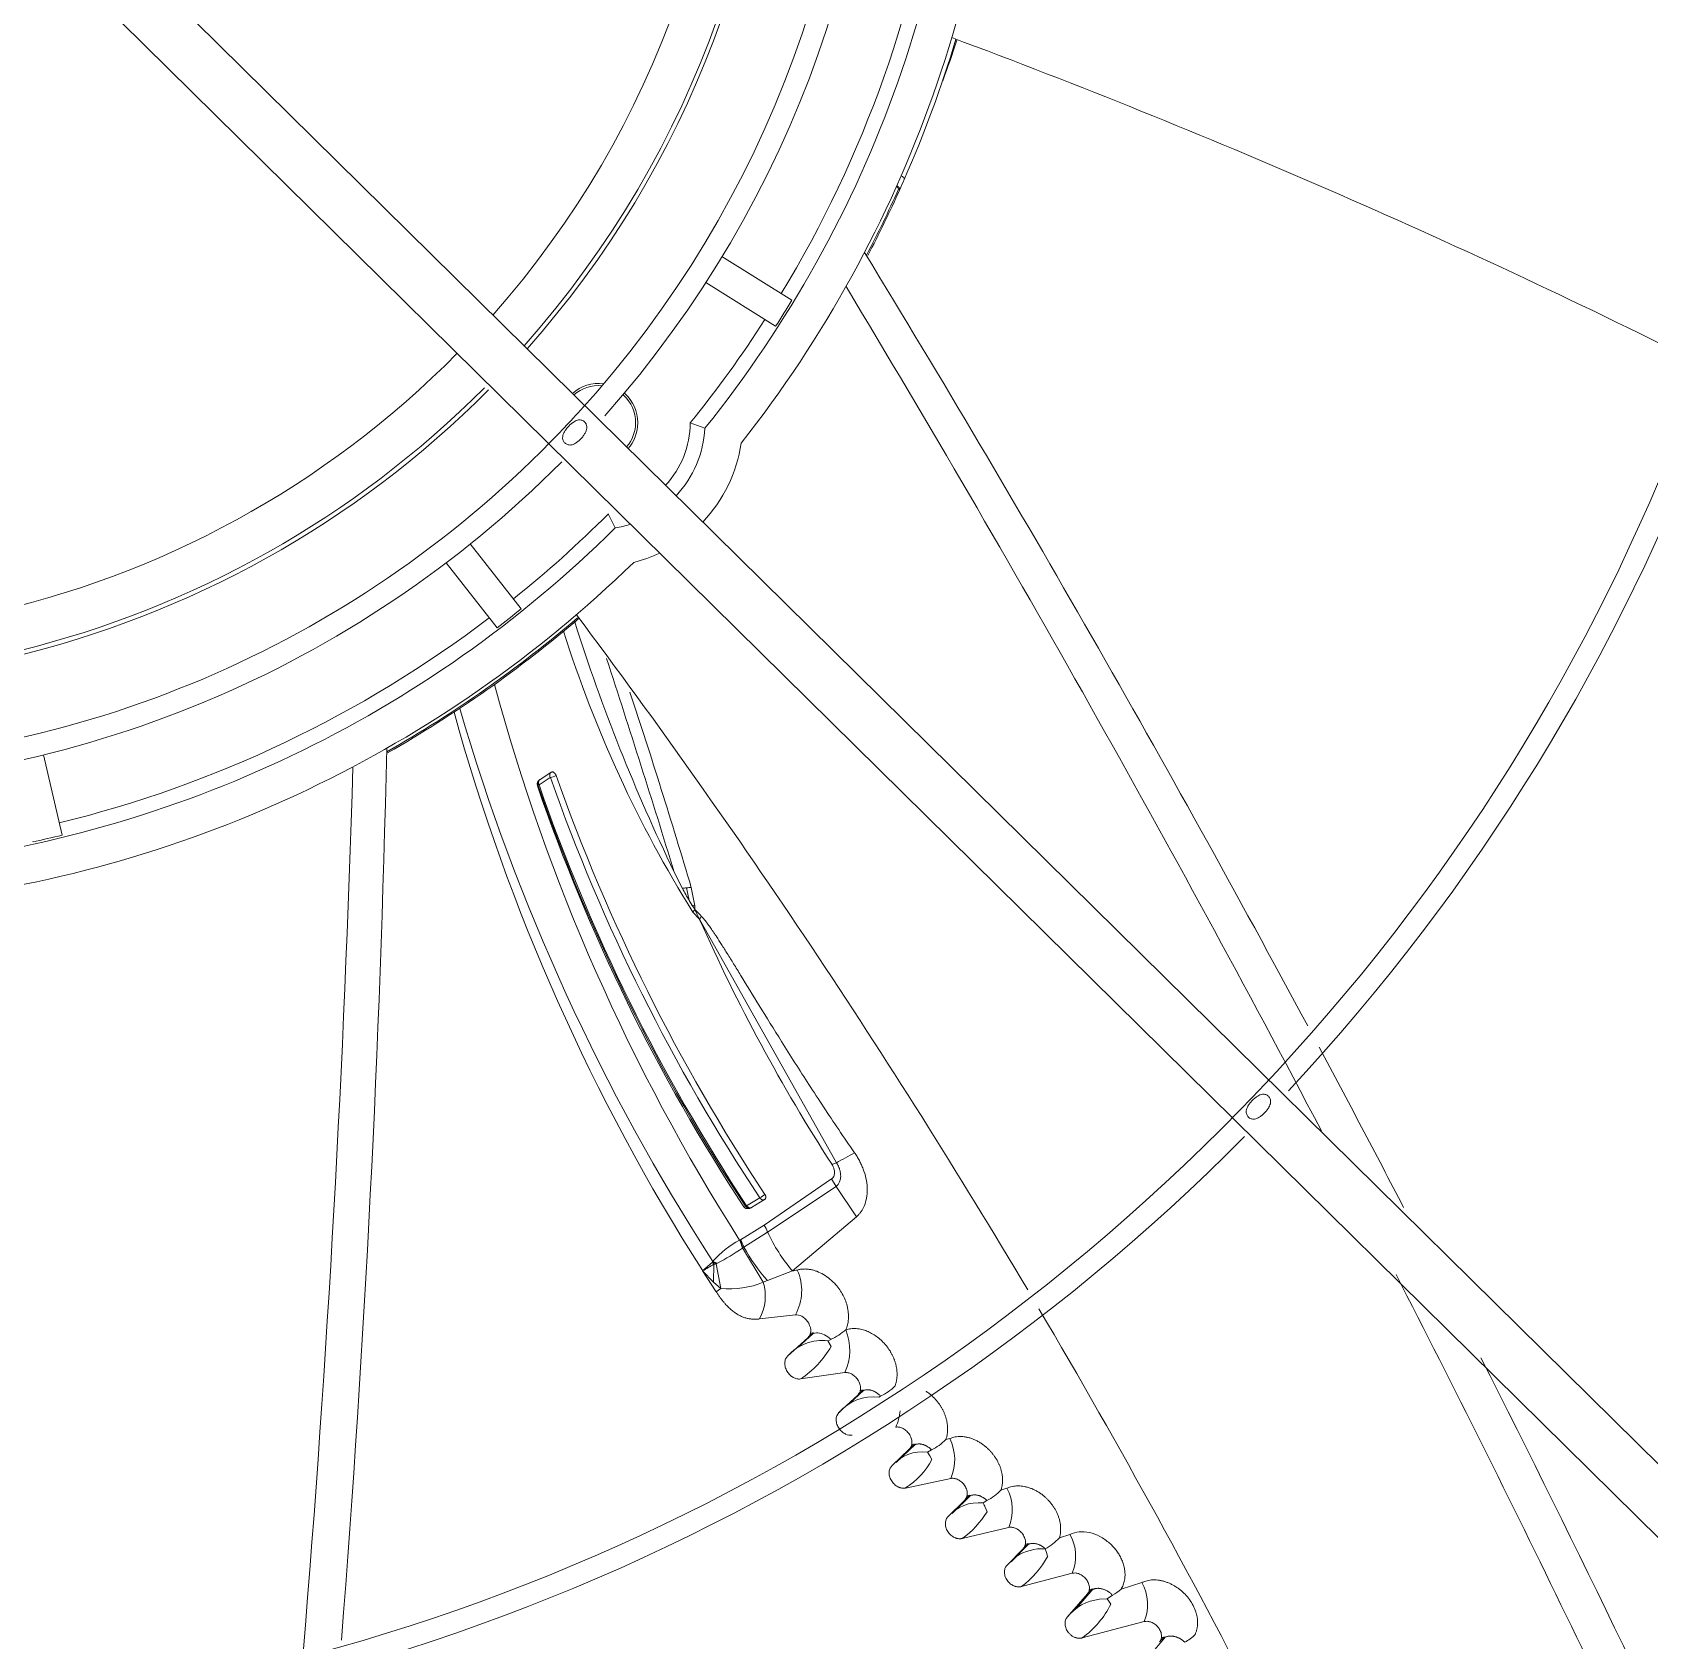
# Model space of a CAD drawing. Header units: millimetres. Extents: x 113490 to 142599, y -20467 to 115.
# Drawn here: x 134898 to 135083.3, y -11583.8 to -11399.6 of the extents above; entities that cross this region are included whole.
import ezdxf

# ---------------------------------------------------------------- set-up
doc = ezdxf.new("R2010")
doc.units = ezdxf.units.MM
doc.layers.add('DV3_0', color=7, linetype='Continuous')

msp = doc.modelspace()

# ---------------------------------------------------------------- linework, layer by layer
at = {"layer": 'DV3_0', "color": 7, "linetype": 'Continuous', "lineweight": 15}
for p, q in [((135196.33, -11674.11), (134887.04, -11369.11)), ((134883.48, -11374.03), (135192.15, -11678.41)), ((134985.01, -11430.27), (134977.01, -11425.27)), ((134983.16, -11433.24), (134975.15, -11428.24)), ((134973.37, -11444.32), (134975.06, -11444.94)), ((134963.99, -11454.74), (134964.79, -11456.35)), ((134953.99, -11465.63), (134948.18, -11458.19)), ((134951.24, -11467.79), (134945.42, -11460.35)), ((134901.41, -11491.55), (134899.28, -11482.36)), ((134956.05, -11485.8), (134957.34, -11484.95)), ((134956.16, -11485.2), (134957.45, -11484.35)), ((134955.87, -11485.9), (134955.93, -11485.8)), ((134973.71, -11499.77), (134973.61, -11499.62)), ((134973.71, -11499.77), (134973.7, -11499.63)), ((134973.92, -11499.97), (134973.91, -11499.67)), ((134989.62, -11529.31), (134990.12, -11529.09)), ((134981.84, -11536.24), (134989.58, -11530.94)), ((134989.58, -11530.94), (134990.09, -11531.82)), ((134981.34, -11533.11), (134979.84, -11534.01)), ((134981.89, -11533.31), (134980.39, -11534.22)), ((134982.23, -11537.03), (134990.09, -11531.82)), ((134990.09, -11531.82), (134992.41, -11535.29)), ((134979.71, -11534.08), (134979.53, -11534.15)), ((134979.12, -11537.91), (134981.84, -11536.24)), ((134979.51, -11538.76), (134982.23, -11537.03)), ((134979.05, -11537.95), (134979.12, -11537.91)), ((134979.35, -11538.87), (134979.38, -11538.85)), ((134979.38, -11538.85), (134979.51, -11538.76)), ((134981.75, -11542.78), (134979.38, -11538.85)), ((134975.92, -11540.5), (134975.96, -11540.44)), ((134975.92, -11540.5), (134976.08, -11540.71)), ((134975.96, -11540.44), (134976.35, -11540.66)), ((134975.97, -11540.39), (134976.48, -11540.61)), ((134976.35, -11540.66), (134976.48, -11540.61)), ((134976.89, -11543.51), (134976.35, -11540.66)), ((134976.36, -11543.9), (134974.8, -11541.48)), ((134985.09, -11541.49), (134982.23, -11542.59)), ((134981.33, -11546.98), (134985.42, -11546.53)), ((134986.87, -11549.14), (134984.54, -11551.25)), ((134987.44, -11548.69), (134985.74, -11550.23)), ((134989.16, -11549.51), (134989.51, -11549.33)), ((134989.52, -11550.13), (134989.16, -11549.51)), ((134991.08, -11553.14), (134986, -11553.86)), ((134990.42, -11557.72), (134992.58, -11555.71)), ((134993.27, -11555.15), (134991.58, -11556.71)), ((134996.89, -11554.67), (134996.83, -11554.69)), ((134994.98, -11555.94), (134995.18, -11555.83)), ((134999.14, -11561.36), (134996.96, -11563.44)), ((135003.11, -11560.69), (135002.66, -11560.81)), ((134996.48, -11563.83), (134998.48, -11561.91)), ((135000.57, -11562.26), (135001.03, -11561.99)), ((135000.57, -11562.26), (135000.83, -11562.66)), ((135000.83, -11562.66), (135001.06, -11563.09)), ((135003.22, -11565.27), (134998.05, -11566.36)), ((135009.66, -11566.39), (135008.98, -11566.59)), ((135002.91, -11569.66), (135004.83, -11567.75)), ((135005.49, -11567.2), (135003.38, -11569.27)), ((135006.93, -11568.07), (135007.37, -11567.8)), ((135007.17, -11568.57), (135007.38, -11569.09)), ((135009.86, -11570.88), (135004.53, -11572.14)), ((135016.88, -11571.67), (135015.68, -11572.06)), ((135009.66, -11575.22), (135011.52, -11573.31)), ((135009.66, -11575.22), (135010.73, -11574.22)), ((135012.16, -11572.76), (135010.13, -11574.83)), ((135014.06, -11573.32), (135014.21, -11573.75)), ((135014.21, -11573.75), (135014.33, -11574.17)), ((135017.15, -11576.13), (135011.33, -11577.66)), ((135019.56, -11577.92), (135017.63, -11580.13)), ((135025.11, -11577.2), (135022.74, -11577.96)), ((135016.57, -11581.16), (135018.89, -11578.49)), ((135020.26, -11579.1), (135021.13, -11579.05)), ((135021.13, -11579.05), (135021.75, -11578.64)), ((135021.13, -11579.05), (135021.35, -11579.34)), ((135021.35, -11579.34), (135021.57, -11579.66)), ((135025.39, -11581.67), (135018.29, -11583.54)), ((135027.83, -11583.41), (135025.99, -11585.6))]:
    msp.add_line(p, q, dxfattribs=at)
at = {"layer": 'DV3_0', "color": 7, "linetype": 'Continuous', "lineweight": 20}
for p, q in [((134997.38, -11417.6), (134997.25, -11417.54)), ((134972.5, -11497.65), (134971.54, -11495.79)), ((134973.27, -11499.05), (134972.95, -11497.6)), ((134973.91, -11499.67), (134973.49, -11497.55)), ((134973.61, -11499.62), (134973.27, -11499.05)), ((134973.61, -11499.62), (134973.7, -11499.63)), ((134973.91, -11500.06), (134973.67, -11500.39)), ((134973.7, -11499.63), (134973.91, -11499.67)), ((134973.82, -11499.94), (134973.71, -11499.77)), ((134973.82, -11499.94), (134973.92, -11499.97)), ((134973.91, -11500.06), (134973.92, -11499.97)), ((134974.17, -11500.63), (134973.91, -11500.06)), ((134974.44, -11501.2), (134973.67, -11500.39)), ((134974.44, -11501.2), (134974.17, -11500.63)), ((134974.44, -11501.2), (134974.68, -11500.87)), ((134990.12, -11529.09), (134974.44, -11501.2)), ((134992.41, -11535.29), (134985.09, -11541.49)), ((134979.03, -11537.96), (134979.05, -11537.95)), ((134974.8, -11541.48), (134975.92, -11540.5)), ((134975.96, -11540.44), (134975.97, -11540.39)), ((134976.08, -11540.71), (134976.04, -11542.76)), ((134976.04, -11542.76), (134974.8, -11541.48)), ((134976.89, -11543.51), (134976.04, -11542.76)), ((134982.23, -11542.59), (134981.75, -11542.78)), ((134976.36, -11543.9), (134976.89, -11543.51))]:
    msp.add_line(p, q, dxfattribs=at)
at = {"layer": 'DV3_0', "color": 7, "linetype": 'Continuous', "lineweight": 15}
for centre, radius, start, end in [((134869.24, -11359.99), 233.5, 316.4663, 45.8392), ((134869.24, -11359.99), 236, 317.0271, 45.7088), ((134869.24, -11359.99), 123.5, 317.6348, 45.2819), ((134869.24, -11359.99), 126, 318.4756, 45.1616), ((134869.24, -11359.99), 113.75, 318.4247, 45.086), ((134869.24, -11359.99), 114.25, 318.4114, 0), ((134869.24, -11359.99), 135.7, 321.2429, 359.7571), ((134869.24, -11359.99), 140, 321.7677, 359.2323), ((134869.24, -11359.99), 134, 328.7483, 352.2517), ((134869.24, -11359.99), 140.5, 336.3104, 343.3028), ((134882.83, -11361), 127.37, 339.734, 341.9536), ((134698.51, -12217.42), 872.25, 63.43384, 69.5445), ((134869.24, -11359.99), 140.5, 332.3654, 335.7939), ((133422.13, -12384.07), 1840.9, 28.22591, 31.40572), ((133344.86, -12419.24), 1921.39, 27.72245, 31.03383), ((134869.24, -11359.99), 134, 320.9991, 327.2517), ((134869.24, -11359.99), 114.25, 251.4688, 315.1695), ((134869.24, -11359.99), 113.75, 252.7316, 315.086), ((134962.87, -11444.3), 4.5, 82.604, 131.7492), ((134962.87, -11444.3), 4.25, 84.8173, 131.5341), ((134962.87, -11444.3), 4.25, 0, 48), ((134962.87, -11444.3), 4.5, 0, 48), ((134869.24, -11359.99), 123.5, 316.2428, 317.6348), ((134962.87, -11444.3), 4.25, 319.2681, 0), ((134962.87, -11444.3), 4.5, 318, 0), ((134962.87, -11444.3), 10.5, 316.9653, 359.8902), ((134869.24, -11359.99), 123.5, 226.1082, 316.2428), ((134962.87, -11444.3), 12.2, 316.7471, 356.9852), ((134962.87, -11444.3), 16.5, 316.3964, 351.8862), ((134869.24, -11359.99), 126, 270, 315.2026), ((134869.24, -11359.99), 134, 308.7483, 315.0009), ((134869.24, -11359.99), 135.7, 276.2429, 314.7571), ((134962.87, -11444.3), 12.2, 279.0148, 287.4816), ((134962.87, -11444.3), 16.5, 284.1138, 295.142), ((134869.24, -11359.99), 140, 276.7677, 314.2323), ((134869.24, -11359.99), 134, 283.7483, 307.2517), ((134869.24, -11359.99), 140.5, 299.6325, 310.6019), ((134262.06, -11989.01), 872.25, 30.70257, 36.8175), ((135173.14, -11414.25), 230.17, 195.1216, 212.5095), ((135173.64, -11414.63), 235.85, 195.4508, 212.5348), ((135178.36, -11409.44), 241.06, 196.2834, 212.9029), ((133098.2, -11439.15), 1840.9, 355.49356, 358.67872), ((133014.17, -11426.96), 1921.39, 355.27432, 358.30683), ((134956.48, -11485.74), 0.635, 120.3769, 194.3524), ((134956.39, -11485.63), 0.493, 117.9807, 200.505), ((134956.63, -11481.79), 3.25, 282.6415, 295.2259), ((135164.01, -11412.02), 219.15, 199.4393, 213.5401), ((135164.29, -11411.87), 218.76, 199.4529, 213.5312), ((135158.84, -11416.28), 214.58, 198.9328, 213.3194), ((135160.03, -11415.28), 215.94, 199.0626, 213.3779), ((135160.49, -11414.91), 216.38, 199.1244, 213.3976), ((134976.43, -11498.07), 3.21, 215.5979, 218.278), ((135165.32, -11416.25), 208.93, 203.992, 212.7603), ((134869.24, -11359.99), 551.5, 285.4775, 344.5225), ((133422.13, -12384.07), 1840.9, 27.49382, 28.13982), ((134869.24, -11359.99), 233.5, 315.7154, 316.4663), ((134869.24, -11359.99), 233.5, 225.7814, 315.7154), ((134869.24, -11359.99), 236, 270, 315.2644), ((134969.17, -11488.63), 45.56, 297.3771, 300.36), ((134978.14, -11527.64), 6.34, 300.3343, 306.7823), ((134979.27, -11533.06), 1.11, 293.1128, 301.0288), ((134980.12, -11533.82), 0.486, 212.6809, 304.1901), ((134984.35, -11547.8), 11.19, 118.3562, 138.4923), ((134962.15, -11513.63), 30.55, 297.9795, 304.2758), ((134976.46, -11539.36), 2.93, 9.6098, 28.6807), ((134976.47, -11539.42), 2.97, 10.9843, 29.6557), ((134976.14, -11540.23), 0.478, 262.6265, 295.5933), ((134976.45, -11544.38), 5.53, 331.8842, 16.797), ((134950.12, -11363.84), 181.06, 281.1372, 281.3151), ((134980.43, -11543.73), 5.72, 330.7489, 24.2522), ((133344.86, -12419.24), 1921.39, 24.56568, 27.16861), ((134262.06, -11989.01), 872.25, 23.32871, 30.53654), ((134987.06, -11543.7), 6.13, 293.4978, 312.3418), ((134985.66, -11550.56), 6, 334.5296, 22.8148), ((134991.27, -11548.3), 0.106, 127.455, 138.9521), ((134988.46, -11554.66), 5.2, 82.2332, 138.9483), ((134980.01, -11544.69), 10.96, 303.1447, 330.2122), ((133422.13, -12384.07), 1840.9, 24.60001, 26.89057), ((134992.66, -11550.42), 5.97, 295.061, 314.3575), ((134994.38, -11561.13), 5.22, 83.3621, 139.2655), ((134991.79, -11557.06), 5.64, 335.6062, 355.4046), ((134998.43, -11556.67), 5.92, 296.0332, 315.5868), ((134998.29, -11563.1), 5.39, 336.3081, 26.5856), ((134999.95, -11566.75), 4.54, 82.1058, 139.9003), ((134993.46, -11559.1), 8.58, 302.2935, 332.2899), ((135004.7, -11562.55), 5.89, 296.95, 316.6197), ((135005.08, -11568.84), 5.2, 336.8968, 28.1141), ((135006.37, -11572.54), 4.5, 82.8527, 140.2674), ((135001.1, -11571.13), 6.59, 22.8107, 27.6678), ((134998.56, -11563.71), 10.33, 305.3082, 328.6579), ((135011.32, -11568.14), 5.86, 297.8556, 317.9842), ((135012.48, -11574.17), 5.06, 337.2472, 29.5928), ((135013.77, -11578.86), 5.55, 87.0019, 123.1926), ((135005.19, -11569.33), 10.35, 306.4065, 332.1042), ((135019, -11573.5), 5.83, 298.135, 309.9847), ((135020.73, -11579.72), 5.06, 337.3362, 29.9393), ((135020.87, -11584.53), 5.46, 96.3262, 141.9258), ((135011.88, -11574.8), 10.84, 306.252, 333.384), ((135027.15, -11578.99), 5.82, 299.8593, 314.3251)]:
    msp.add_arc(centre, radius, start, end, dxfattribs=at)
at = {"layer": 'DV3_0', "color": 7, "linetype": 'Continuous', "lineweight": 20}
for centre, radius, start, end in [((134869.24, -11359.99), 108.75, 318.5638, 45.4011), ((134869.24, -11359.99), 140.35, 332.362, 335.7939), ((134869.24, -11359.99), 108.75, 249.0395, 315.4011), ((134869.24, -11359.99), 140.35, 299.6151, 310.5445), ((135094.78, -11425.14), 142.58, 197.5793, 211.8537), ((135164.69, -11402.41), 214.54, 197.5546, 205.8027), ((133694.51, -11886.84), 1335.56, 17.02527, 18.12677), ((134238.91, -11715.7), 766.29, 16.54046, 18.29437), ((135013.79, -11475.77), 46.74, 207.9173, 209.8819), ((135089.79, -11390.85), 159.23, 223.3026, 223.7042), ((134979.42, -11537.94), 2.96, 17.8925, 35.1018), ((135000.02, -11528.75), 19.62, 204.9566, 220.4757), ((134976.74, -11539.5), 2.86, 14.9315, 33.7265), ((134997.56, -11528.83), 20.6, 208.8348, 221.922), ((134956.6, -11509.77), 36.56, 299.8509, 302.1929), ((134977.79, -11532.92), 10.63, 265.1255, 291.8661)]:
    msp.add_arc(centre, radius, start, end, dxfattribs=at)
at = {"layer": 'DV3_0', "color": 7, "linetype": 'Continuous', "lineweight": 15}
for centre, major_axis, ratio, start_param, end_param in [((134825.75, -11345.04), (176.32, -60.71), 0.866797, -0.078814, -0.070986), ((134980.65, -11429.61), (-11.56, -18.5), 0.186545, 1.490488, 1.651105), ((134950.12, -11463.51), (-17.19, -13.43), 0.186545, 1.490488, 1.651105), ((134898.79, -11487.99), (-21.26, -4.91), 0.186545, 1.490488, 1.651105)]:
    msp.add_ellipse(centre, major_axis=major_axis, ratio=ratio, start_param=start_param, end_param=end_param, dxfattribs=at)
at = {"layer": 'DV3_0', "color": 7, "linetype": 'Continuous', "lineweight": 20}
for centre, major_axis, ratio, start_param, end_param in [((134997.44, -11416.24), (0.458, -0.201), 0.498743, 0, 1.571241), ((134996.93, -11417.39), (0.456, -0.205), 0.498451, 0, 1.57124), ((134996.93, -11417.39), (0.302, -0.399), 0.432332, 0.901374, 1.803204), ((134952.24, -11513.2), (36.82, 12.36), 0.272936, 0.884781, 0.899668), ((134952.24, -11513.2), (36.82, 12.36), 0.272936, 0.867185, 0.884781)]:
    msp.add_ellipse(centre, major_axis=major_axis, ratio=ratio, start_param=start_param, end_param=end_param, dxfattribs=at)
at = {"layer": 'DV3_0', "color": 7, "linetype": 'Continuous', "lineweight": 15}
for points, knots in [([(134959, -11446.62), (134958.96, -11446.58), (134958.88, -11446.49), (134958.76, -11446.25), (134958.73, -11445.84), (134958.91, -11445.4), (134959.17, -11445.01), (134959.53, -11444.6), (134959.99, -11444.19), (134960.52, -11443.95), (134960.9, -11443.98), (134961.14, -11444.09), (134961.23, -11444.17), (134961.27, -11444.2)], [0, 0, 0, 0, 0.040646, 0.082274, 0.181944, 0.323646, 0.41357, 0.509807, 0.690903, 0.824258, 0.919018, 0.959797, 1, 1, 1, 1]), ([(134961.27, -11444.2), (134961.31, -11444.25), (134961.4, -11444.34), (134961.51, -11444.59), (134961.55, -11444.99), (134961.38, -11445.44), (134961.12, -11445.83), (134960.85, -11446.15), (134960.55, -11446.43), (134960.18, -11446.7), (134959.77, -11446.88), (134959.38, -11446.85), (134959.14, -11446.74), (134959.05, -11446.66), (134959, -11446.62)], [0, 0, 0, 0, 0.040717, 0.082601, 0.183674, 0.325225, 0.413967, 0.5088, 0.602375, 0.688214, 0.822702, 0.918959, 0.959862, 1, 1, 1, 1]), ([(134956.05, -11485.8), (134956.05, -11485.78), (134956.03, -11485.74), (134956.01, -11485.69), (134955.99, -11485.62), (134955.98, -11485.54), (134955.98, -11485.44), (134956.01, -11485.36), (134956.05, -11485.29), (134956.1, -11485.23), (134956.14, -11485.21), (134956.16, -11485.2)], [0, 0, 0, 0, 0.068654, 0.146101, 0.232585, 0.334041, 0.480381, 0.632297, 0.740255, 0.880768, 1, 1, 1, 1]), ([(134957.34, -11484.95), (134957.28, -11484.84), (134957.26, -11484.71), (134957.3, -11484.48), (134957.36, -11484.39), (134957.45, -11484.35)], [0, 0, 0, 0, 0.5, 0.5, 1, 1, 1, 1]), ([(134957.45, -11484.35), (134957.46, -11484.34), (134957.49, -11484.33), (134957.54, -11484.31), (134957.6, -11484.31), (134957.67, -11484.33), (134957.75, -11484.37), (134957.84, -11484.43), (134957.91, -11484.52), (134957.98, -11484.62), (134958, -11484.69), (134958.02, -11484.72)], [0, 0, 0, 0, 0.075079, 0.150644, 0.228664, 0.352639, 0.477385, 0.607267, 0.740203, 0.871682, 1, 1, 1, 1]), ([(134956.05, -11485.8), (134956.02, -11485.8), (134955.97, -11485.81), (134955.94, -11485.81), (134955.93, -11485.8)], [0, 0, 0, 0, 0.499963, 1, 1, 1, 1]), ([(135037.33, -11523.86), (135037.29, -11523.81), (135037.21, -11523.72), (135037.09, -11523.49), (135037.06, -11523.09), (135037.23, -11522.65), (135037.5, -11522.26), (135037.77, -11521.95), (135038.08, -11521.67), (135038.45, -11521.4), (135038.87, -11521.21), (135039.26, -11521.24), (135039.49, -11521.35), (135039.58, -11521.43), (135039.63, -11521.47)], [0, 0, 0, 0, 0.040488, 0.081902, 0.180627, 0.320355, 0.409206, 0.504808, 0.600124, 0.687341, 0.822717, 0.918807, 0.959755, 1, 1, 1, 1]), ([(135039.63, -11521.47), (135039.67, -11521.51), (135039.75, -11521.6), (135039.87, -11521.85), (135039.9, -11522.25), (135039.73, -11522.68), (135039.46, -11523.07), (135039.19, -11523.38), (135038.89, -11523.66), (135038.52, -11523.94), (135038.1, -11524.12), (135037.7, -11524.09), (135037.47, -11523.98), (135037.37, -11523.9), (135037.33, -11523.86)], [0, 0, 0, 0, 0.040529, 0.082096, 0.181604, 0.321297, 0.409637, 0.504692, 0.598943, 0.685714, 0.821727, 0.918717, 0.959765, 1, 1, 1, 1]), ([(134981.34, -11533.11), (134981.35, -11533.12), (134981.37, -11533.15), (134981.41, -11533.19), (134981.44, -11533.22), (134981.49, -11533.26), (134981.54, -11533.3), (134981.63, -11533.35), (134981.73, -11533.36), (134981.82, -11533.35), (134981.87, -11533.32), (134981.89, -11533.31)], [0, 0, 0, 0, 0.074951, 0.140477, 0.196539, 0.243124, 0.374483, 0.49079, 0.674123, 0.840338, 1, 1, 1, 1]), ([(134981.94, -11532.71), (134981.95, -11532.73), (134981.97, -11532.77), (134982, -11532.83), (134982.02, -11532.9), (134982.04, -11532.98), (134982.04, -11533.07), (134982.02, -11533.17), (134981.97, -11533.25), (134981.92, -11533.29), (134981.89, -11533.31)], [0, 0, 0, 0, 0.086581, 0.173323, 0.261691, 0.392619, 0.521302, 0.685994, 0.841523, 1, 1, 1, 1]), ([(134980.39, -11534.22), (134980.36, -11534.23), (134980.32, -11534.26), (134980.24, -11534.29), (134980.16, -11534.32), (134980.06, -11534.34), (134979.94, -11534.35), (134979.81, -11534.34), (134979.7, -11534.3), (134979.6, -11534.24), (134979.55, -11534.18), (134979.53, -11534.15)], [0, 0, 0, 0, 0.099456, 0.197178, 0.293807, 0.390006, 0.537714, 0.671041, 0.795208, 0.901241, 1, 1, 1, 1]), ([(134979.84, -11534.01), (134979.91, -11534.12), (134980.02, -11534.2), (134980.22, -11534.28), (134980.32, -11534.27), (134980.39, -11534.22)], [0, 0, 0, 0, 0.5, 0.5, 1, 1, 1, 1]), ([(134985.64, -11541.38), (134985.7, -11541.36), (134985.82, -11541.33), (134986, -11541.3), (134986.18, -11541.28), (134986.36, -11541.27), (134986.55, -11541.26), (134986.73, -11541.27), (134986.92, -11541.29), (134987.11, -11541.32), (134987.3, -11541.35), (134987.49, -11541.4), (134987.68, -11541.46), (134988.08, -11541.6), (134988.67, -11541.88), (134989.41, -11542.4), (134990.02, -11543.01), (134990.52, -11543.64), (134990.9, -11544.29), (134991.21, -11544.96), (134991.38, -11545.56), (134991.47, -11546.06), (134991.51, -11546.44), (134991.52, -11546.82), (134991.49, -11547.18), (134991.43, -11547.54), (134991.34, -11547.89), (134991.25, -11548.11), (134991.21, -11548.22)], [0, 0, 0, 0, 0.01916, 0.038106, 0.056888, 0.075557, 0.094165, 0.112765, 0.131411, 0.150154, 0.169045, 0.188136, 0.207474, 0.227106, 0.308139, 0.388604, 0.471786, 0.538196, 0.605101, 0.673066, 0.74109, 0.778944, 0.816044, 0.852661, 0.889074, 0.925575, 0.962455, 1, 1, 1, 1]), ([(134976.36, -11543.9), (134976.43, -11544), (134976.56, -11544.2), (134976.77, -11544.49), (134976.97, -11544.76), (134977.17, -11545.01), (134977.37, -11545.24), (134977.57, -11545.46), (134977.77, -11545.66), (134977.97, -11545.85), (134978.17, -11546.02), (134978.37, -11546.17), (134978.57, -11546.31), (134978.76, -11546.44), (134979.02, -11546.59), (134979.34, -11546.74), (134979.73, -11546.88), (134980.12, -11546.97), (134980.52, -11547.02), (134980.93, -11547.03), (134981.2, -11547), (134981.33, -11546.98)], [0, 0, 0, 0, 0.057027, 0.111487, 0.163518, 0.213259, 0.260853, 0.306447, 0.350191, 0.392239, 0.432746, 0.471873, 0.509778, 0.546624, 0.582569, 0.6503, 0.717455, 0.785065, 0.854112, 0.925494, 1, 1, 1, 1]), ([(134985.42, -11546.53), (134985.88, -11546.48), (134986.44, -11546.75), (134987.01, -11547.54), (134987.15, -11547.88), (134987.21, -11548.56), (134987.12, -11548.91), (134986.87, -11549.14)], [0, 0, 0, 0, 0.5, 0.5, 0.75, 0.75, 1, 1, 1, 1]), ([(134996.83, -11554.69), (134996.85, -11554.64), (134996.89, -11554.53), (134996.94, -11554.37), (134996.98, -11554.2), (134997.01, -11554.04), (134997.04, -11553.87), (134997.06, -11553.71), (134997.07, -11553.54), (134997.08, -11553.37), (134997.07, -11553.2), (134997.07, -11553.04), (134997.05, -11552.87), (134997.03, -11552.71), (134997.01, -11552.55), (134996.97, -11552.39), (134996.94, -11552.23), (134996.9, -11552.07), (134996.85, -11551.92), (134996.8, -11551.76), (134996.74, -11551.62), (134996.69, -11551.47), (134996.62, -11551.32), (134996.56, -11551.18), (134996.49, -11551.05), (134996.42, -11550.91), (134996.34, -11550.78), (134996.27, -11550.65), (134996.19, -11550.53), (134996.1, -11550.41), (134996.02, -11550.29), (134995.94, -11550.18), (134995.85, -11550.07), (134995.77, -11549.97), (134995.68, -11549.86), (134995.59, -11549.77), (134995.37, -11549.53), (134995, -11549.19), (134994.45, -11548.79), (134993.9, -11548.49), (134993.43, -11548.3), (134993.04, -11548.19), (134992.72, -11548.13), (134992.4, -11548.09), (134992.09, -11548.08), (134991.79, -11548.1), (134991.49, -11548.14), (134991.3, -11548.19), (134991.21, -11548.22)], [0, 0, 0, 0, 0.018271, 0.036367, 0.054293, 0.072053, 0.089651, 0.107087, 0.124357, 0.141458, 0.15839, 0.17515, 0.19174, 0.208158, 0.224405, 0.240482, 0.256387, 0.272115, 0.287663, 0.303028, 0.318207, 0.3332, 0.348005, 0.36262, 0.377045, 0.391281, 0.405327, 0.419176, 0.432823, 0.446261, 0.459487, 0.4725, 0.485297, 0.497878, 0.510245, 0.522398, 0.534339, 0.599607, 0.661765, 0.720651, 0.776416, 0.808812, 0.841042, 0.873103, 0.905011, 0.936795, 0.968461, 1, 1, 1, 1]), ([(134989.51, -11549.33), (134989.05, -11548.9), (134988.49, -11548.63), (134987.52, -11548.56), (134987.1, -11548.75), (134986.87, -11549.14)], [0, 0, 0, 0, 0.5, 0.5, 1, 1, 1, 1]), ([(134984.54, -11551.25), (134984.44, -11551.33), (134984.28, -11551.56), (134984.18, -11552), (134984.24, -11552.51), (134984.45, -11553.01), (134984.79, -11553.43), (134985.18, -11553.72), (134985.59, -11553.87), (134985.86, -11553.88), (134986, -11553.86)], [0, 0, 0, 0, 0.124936, 0.249948, 0.37496, 0.499972, 0.624983, 0.749995, 0.875007, 1, 1, 1, 1]), ([(134992.58, -11555.71), (134992.62, -11555.66), (134992.71, -11555.57), (134992.84, -11555.33), (134992.91, -11554.96), (134992.84, -11554.46), (134992.61, -11553.97), (134992.27, -11553.56), (134991.87, -11553.28), (134991.52, -11553.16), (134991.26, -11553.13), (134991.14, -11553.14), (134991.08, -11553.14)], [0, 0, 0, 0, 0.059896, 0.120557, 0.250312, 0.386572, 0.52658, 0.661624, 0.782933, 0.893402, 0.946876, 1, 1, 1, 1]), ([(134995.18, -11555.83), (134995.15, -11555.8), (134995.09, -11555.73), (134994.99, -11555.64), (134994.89, -11555.56), (134994.78, -11555.48), (134994.67, -11555.41), (134994.56, -11555.34), (134994.45, -11555.29), (134994.34, -11555.24), (134994.23, -11555.19), (134994.11, -11555.16), (134994, -11555.13), (134993.89, -11555.11), (134993.78, -11555.1), (134993.66, -11555.1), (134993.56, -11555.11), (134993.45, -11555.12), (134993.34, -11555.15), (134993.24, -11555.18), (134993.14, -11555.22), (134993.05, -11555.26), (134992.96, -11555.32), (134992.87, -11555.38), (134992.79, -11555.45), (134992.71, -11555.53), (134992.64, -11555.62), (134992.6, -11555.68), (134992.58, -11555.71)], [0, 0, 0, 0, 0.036444, 0.072973, 0.109626, 0.146433, 0.183416, 0.220587, 0.257954, 0.295519, 0.333281, 0.371238, 0.409385, 0.447719, 0.486241, 0.524952, 0.563852, 0.602932, 0.642178, 0.681573, 0.721097, 0.76073, 0.800452, 0.840247, 0.880102, 0.92001, 0.959973, 1, 1, 1, 1]), ([(135002.66, -11560.81), (135002.68, -11560.76), (135002.72, -11560.65), (135002.76, -11560.48), (135002.8, -11560.32), (135002.83, -11560.15), (135002.85, -11559.98), (135002.86, -11559.81), (135002.87, -11559.64), (135002.87, -11559.47), (135002.86, -11559.3), (135002.85, -11559.13), (135002.82, -11558.96), (135002.8, -11558.8), (135002.76, -11558.63), (135002.72, -11558.47), (135002.68, -11558.31), (135002.63, -11558.16), (135002.58, -11558), (135002.52, -11557.85), (135002.46, -11557.71), (135002.39, -11557.56), (135002.32, -11557.42), (135002.25, -11557.28), (135002.17, -11557.15), (135002.09, -11557.02), (135002.01, -11556.89), (135001.93, -11556.77), (135001.84, -11556.65), (135001.76, -11556.54), (135001.67, -11556.43), (135001.58, -11556.32), (135001.49, -11556.22), (135001.4, -11556.12), (135001.31, -11556.03), (135001.22, -11555.94), (135001.05, -11555.77), (135000.8, -11555.55), (135000.54, -11555.37), (135000.41, -11555.28), (135000.4, -11555.27)], [0, 0, 0, 0, 0.0188169, 0.037444, 0.0558864, 0.0741494, 0.0922368, 0.1101451, 0.1278699, 0.1454077, 0.1627565, 0.1799147, 0.1968819, 0.2136584, 0.2302451, 0.2466419, 0.2628435, 0.2788445, 0.2946408, 0.3102299, 0.3256097, 0.3407775, 0.3557312, 0.3704702, 0.3849944, 0.3993046, 0.4133954, 0.4272587, 0.4408884, 0.4542797, 0.4674296, 0.4803362, 0.4929989, 0.505418, 0.5175947, 0.5295311, 0.5412296, 0.5829164, 0.6240736, 0.6289809, 0.6289809, 0.6289809, 0.6289809]), ([(134990.42, -11557.72), (134990.21, -11557.91), (134990.09, -11558.22), (134990.1, -11558.73), (134990.16, -11559.08), (134990.42, -11559.57), (134990.66, -11559.83), (134990.91, -11560.04), (134991.04, -11560.12), (134991.43, -11560.3), (134991.69, -11560.34), (134991.94, -11560.29)], [0, 0, 0, 0, 0.25, 0.25, 0.375, 0.5, 0.625, 0.625, 0.75, 0.75, 1, 1, 1, 1]), ([(134998.48, -11561.91), (134998.52, -11561.86), (134998.61, -11561.76), (134998.74, -11561.51), (134998.8, -11561.14), (134998.72, -11560.63), (134998.47, -11560.15), (134998.11, -11559.75), (134997.7, -11559.49), (134997.36, -11559.38), (134997.1, -11559.36), (134996.98, -11559.38), (134996.92, -11559.38)], [0, 0, 0, 0, 0.06099, 0.122527, 0.253782, 0.391334, 0.532112, 0.667262, 0.786805, 0.8949, 0.947606, 1, 1, 1, 1]), ([(135001.03, -11561.99), (135001, -11561.96), (135000.94, -11561.9), (135000.84, -11561.81), (135000.74, -11561.73), (135000.63, -11561.66), (135000.53, -11561.59), (135000.42, -11561.53), (135000.31, -11561.48), (135000.2, -11561.43), (135000.09, -11561.39), (134999.98, -11561.36), (134999.87, -11561.33), (134999.76, -11561.32), (134999.65, -11561.31), (134999.54, -11561.31), (134999.43, -11561.32), (134999.33, -11561.33), (134999.23, -11561.35), (134999.13, -11561.39), (134999.03, -11561.42), (134998.94, -11561.47), (134998.85, -11561.52), (134998.77, -11561.59), (134998.69, -11561.66), (134998.61, -11561.73), (134998.54, -11561.82), (134998.5, -11561.88), (134998.48, -11561.91)], [0, 0, 0, 0, 0.036352, 0.072798, 0.109377, 0.146118, 0.18304, 0.220157, 0.257476, 0.295, 0.332728, 0.370656, 0.408782, 0.447104, 0.485619, 0.524332, 0.56324, 0.602335, 0.641603, 0.681028, 0.720589, 0.760269, 0.800046, 0.839906, 0.879834, 0.919824, 0.959877, 1, 1, 1, 1]), ([(135008.98, -11566.59), (135009, -11566.54), (135009.03, -11566.43), (135009.08, -11566.27), (135009.11, -11566.11), (135009.13, -11565.94), (135009.15, -11565.77), (135009.16, -11565.61), (135009.16, -11565.44), (135009.16, -11565.27), (135009.15, -11565.11), (135009.13, -11564.94), (135009.11, -11564.78), (135009.07, -11564.62), (135009.04, -11564.45), (135009, -11564.3), (135008.95, -11564.14), (135008.9, -11563.98), (135008.84, -11563.83), (135008.78, -11563.68), (135008.71, -11563.54), (135008.64, -11563.39), (135008.57, -11563.25), (135008.49, -11563.12), (135008.41, -11562.98), (135008.33, -11562.86), (135008.24, -11562.73), (135008.15, -11562.61), (135008.06, -11562.49), (135007.97, -11562.37), (135007.88, -11562.26), (135007.78, -11562.16), (135007.68, -11562.05), (135007.59, -11561.95), (135007.49, -11561.86), (135007.39, -11561.77), (135007.22, -11561.62), (135006.96, -11561.41), (135006.61, -11561.17), (135006.25, -11560.96), (135005.89, -11560.79), (135005.52, -11560.65), (135005.15, -11560.55), (135004.78, -11560.48), (135004.42, -11560.46), (135004.07, -11560.46), (135003.73, -11560.5), (135003.41, -11560.58), (135003.21, -11560.65), (135003.11, -11560.69)], [0, 0, 0, 0, 0.018442, 0.036725, 0.054854, 0.072835, 0.090674, 0.108365, 0.125903, 0.143287, 0.160511, 0.177577, 0.194483, 0.21123, 0.227819, 0.244251, 0.260522, 0.276624, 0.292555, 0.30831, 0.323889, 0.339287, 0.354502, 0.369535, 0.384384, 0.39905, 0.413529, 0.427811, 0.44189, 0.45576, 0.469417, 0.482859, 0.496085, 0.509094, 0.521889, 0.534471, 0.546843, 0.587075, 0.626952, 0.666379, 0.705324, 0.743814, 0.781842, 0.819366, 0.856387, 0.892912, 0.928997, 0.964692, 1, 1, 1, 1]), ([(134998.05, -11566.36), (134998.01, -11566.36), (134997.94, -11566.37), (134997.83, -11566.38), (134997.72, -11566.38), (134997.61, -11566.36), (134997.49, -11566.34), (134997.38, -11566.31), (134997.24, -11566.25), (134997.06, -11566.16), (134996.86, -11566.02), (134996.67, -11565.84), (134996.43, -11565.55), (134996.26, -11565.22), (134996.18, -11564.87), (134996.16, -11564.62), (134996.18, -11564.38), (134996.24, -11564.18), (134996.31, -11564.03), (134996.39, -11563.92), (134996.45, -11563.86), (134996.48, -11563.83)], [0, 0, 0, 0, 0.03153, 0.062353, 0.092698, 0.122808, 0.152931, 0.183314, 0.214201, 0.272671, 0.33125, 0.397261, 0.466453, 0.605489, 0.675489, 0.744759, 0.812256, 0.879292, 0.920718, 0.960761, 1, 1, 1, 1]), ([(135004.83, -11567.75), (135004.87, -11567.7), (135004.96, -11567.6), (135005.09, -11567.34), (135005.15, -11566.96), (135005.04, -11566.46), (135004.78, -11565.98), (135004.41, -11565.59), (135003.99, -11565.35), (135003.65, -11565.25), (135003.4, -11565.24), (135003.28, -11565.26), (135003.22, -11565.27)], [0, 0, 0, 0, 0.061807, 0.124124, 0.256475, 0.394954, 0.536432, 0.672108, 0.790426, 0.896509, 0.948354, 1, 1, 1, 1]), ([(135015.68, -11572.06), (135015.7, -11572), (135015.73, -11571.89), (135015.77, -11571.7), (135015.8, -11571.52), (135015.81, -11571.33), (135015.82, -11571.15), (135015.82, -11570.96), (135015.81, -11570.78), (135015.8, -11570.59), (135015.77, -11570.41), (135015.74, -11570.23), (135015.69, -11570.05), (135015.65, -11569.87), (135015.59, -11569.69), (135015.53, -11569.52), (135015.46, -11569.35), (135015.38, -11569.18), (135015.3, -11569.02), (135015.22, -11568.86), (135015.13, -11568.71), (135015.03, -11568.56), (135014.93, -11568.41), (135014.83, -11568.27), (135014.73, -11568.13), (135014.62, -11568), (135014.51, -11567.87), (135014.39, -11567.75), (135014.28, -11567.63), (135014.16, -11567.52), (135014.05, -11567.41), (135013.93, -11567.31), (135013.74, -11567.15), (135013.48, -11566.96), (135013.13, -11566.74), (135012.77, -11566.55), (135012.4, -11566.39), (135012.04, -11566.27), (135011.67, -11566.18), (135011.31, -11566.13), (135010.95, -11566.12), (135010.61, -11566.13), (135010.27, -11566.19), (135009.96, -11566.27), (135009.76, -11566.35), (135009.66, -11566.39)], [0, 0, 0, 0, 0.020468, 0.040767, 0.060906, 0.080896, 0.100734, 0.120412, 0.139924, 0.159268, 0.17844, 0.197441, 0.216274, 0.234941, 0.25344, 0.27176, 0.289895, 0.307839, 0.32559, 0.343143, 0.360495, 0.377644, 0.394592, 0.411334, 0.427858, 0.444152, 0.460208, 0.476019, 0.491583, 0.506899, 0.521967, 0.53679, 0.551373, 0.590916, 0.630156, 0.669009, 0.707438, 0.745452, 0.78305, 0.820202, 0.856913, 0.893195, 0.929104, 0.964702, 1, 1, 1, 1]), ([(135007.37, -11567.8), (135007.34, -11567.77), (135007.27, -11567.7), (135007.16, -11567.61), (135007.05, -11567.53), (135006.94, -11567.45), (135006.82, -11567.39), (135006.7, -11567.33), (135006.59, -11567.27), (135006.47, -11567.23), (135006.35, -11567.2), (135006.23, -11567.17), (135006.11, -11567.15), (135005.99, -11567.14), (135005.87, -11567.15), (135005.76, -11567.16), (135005.65, -11567.18), (135005.54, -11567.2), (135005.43, -11567.24), (135005.33, -11567.29), (135005.24, -11567.34), (135005.14, -11567.41), (135005.06, -11567.48), (135004.97, -11567.56), (135004.9, -11567.65), (135004.85, -11567.72), (135004.83, -11567.75)], [0, 0, 0, 0, 0.039346, 0.078811, 0.118442, 0.158273, 0.198325, 0.238613, 0.279143, 0.319916, 0.36093, 0.402181, 0.443665, 0.485381, 0.527332, 0.569514, 0.611916, 0.654521, 0.697304, 0.740242, 0.78331, 0.826485, 0.869749, 0.91309, 0.956504, 1, 1, 1, 1]), ([(135004.53, -11572.14), (135004.49, -11572.15), (135004.42, -11572.16), (135004.31, -11572.17), (135004.2, -11572.17), (135004.09, -11572.16), (135003.98, -11572.14), (135003.87, -11572.11), (135003.72, -11572.06), (135003.55, -11571.98), (135003.34, -11571.85), (135003.14, -11571.68), (135002.9, -11571.39), (135002.72, -11571.06), (135002.62, -11570.72), (135002.6, -11570.46), (135002.62, -11570.22), (135002.67, -11570.02), (135002.74, -11569.87), (135002.81, -11569.75), (135002.88, -11569.69), (135002.91, -11569.66)], [0, 0, 0, 0, 0.030968, 0.061254, 0.091074, 0.120656, 0.150233, 0.18004, 0.210303, 0.267998, 0.325834, 0.39348, 0.461361, 0.601707, 0.672161, 0.741845, 0.810514, 0.878591, 0.920293, 0.960563, 1, 1, 1, 1]), ([(135011.52, -11573.31), (135011.56, -11573.26), (135011.65, -11573.16), (135011.77, -11572.9), (135011.82, -11572.52), (135011.7, -11572.01), (135011.42, -11571.54), (135011.04, -11571.16), (135010.62, -11570.93), (135010.28, -11570.85), (135010.03, -11570.84), (135009.91, -11570.87), (135009.86, -11570.88)], [0, 0, 0, 0, 0.062363, 0.12517, 0.258167, 0.39723, 0.539211, 0.675362, 0.792735, 0.897052, 0.948727, 1, 1, 1, 1]), ([(135022.74, -11577.96), (135022.83, -11577.8), (135023.01, -11577.47), (135023.15, -11576.93), (135023.21, -11576.37), (135023.18, -11575.82), (135023.08, -11575.28), (135022.9, -11574.76), (135022.68, -11574.26), (135022.41, -11573.81), (135022.11, -11573.39), (135021.78, -11573.01), (135021.22, -11572.48), (135020.35, -11571.87), (135019.14, -11571.41), (135017.92, -11571.3), (135017.23, -11571.55), (135016.88, -11571.67)], [0, 0, 0, 0, 0.057811, 0.114004, 0.168762, 0.222167, 0.2741, 0.324557, 0.373398, 0.420411, 0.465563, 0.508766, 0.54982, 0.665874, 0.779898, 0.891116, 1, 1, 1, 1]), ([(135014.06, -11573.32), (135014.03, -11573.29), (135013.96, -11573.23), (135013.85, -11573.14), (135013.74, -11573.06), (135013.62, -11572.99), (135013.51, -11572.92), (135013.39, -11572.87), (135013.27, -11572.82), (135013.15, -11572.78), (135013.03, -11572.75), (135012.91, -11572.72), (135012.79, -11572.71), (135012.67, -11572.7), (135012.56, -11572.7), (135012.44, -11572.72), (135012.33, -11572.74), (135012.22, -11572.77), (135012.12, -11572.81), (135012.02, -11572.85), (135011.92, -11572.91), (135011.83, -11572.97), (135011.74, -11573.05), (135011.66, -11573.13), (135011.58, -11573.22), (135011.54, -11573.28), (135011.52, -11573.31)], [0, 0, 0, 0, 0.039306, 0.078739, 0.118341, 0.158147, 0.198179, 0.238449, 0.278964, 0.319725, 0.360731, 0.401978, 0.443462, 0.485181, 0.527138, 0.56933, 0.611742, 0.654359, 0.697157, 0.740111, 0.783198, 0.826394, 0.86968, 0.913045, 0.956483, 1, 1, 1, 1]), ([(135011.33, -11577.66), (135011.29, -11577.67), (135011.22, -11577.68), (135011.11, -11577.69), (135011, -11577.7), (135010.89, -11577.69), (135010.78, -11577.67), (135010.67, -11577.65), (135010.52, -11577.6), (135010.35, -11577.53), (135010.14, -11577.4), (135009.94, -11577.23), (135009.75, -11577.03), (135009.59, -11576.8), (135009.47, -11576.55), (135009.4, -11576.29), (135009.36, -11576.03), (135009.38, -11575.79), (135009.43, -11575.59), (135009.49, -11575.44), (135009.57, -11575.32), (135009.63, -11575.25), (135009.66, -11575.22)], [0, 0, 0, 0, 0.031541, 0.062191, 0.092151, 0.121631, 0.150857, 0.180057, 0.209462, 0.267355, 0.325302, 0.391974, 0.460497, 0.530053, 0.600072, 0.670611, 0.74078, 0.808537, 0.875941, 0.918387, 0.959539, 1, 1, 1, 1]), ([(135018.89, -11578.49), (135018.93, -11578.44), (135019.01, -11578.33), (135019.11, -11578.07), (135019.14, -11577.68), (135019, -11577.18), (135018.7, -11576.72), (135018.3, -11576.37), (135017.89, -11576.16), (135017.49, -11576.07), (135017.26, -11576.11), (135017.15, -11576.13)], [0, 0, 0, 0, 0.062959, 0.12688, 0.261561, 0.402187, 0.545461, 0.68204, 0.798407, 0.899927, 1, 1, 1, 1]), ([(135021.75, -11578.64), (135021.71, -11578.6), (135021.64, -11578.53), (135021.54, -11578.43), (135021.42, -11578.34), (135021.31, -11578.26), (135021.19, -11578.18), (135021.07, -11578.11), (135020.95, -11578.05), (135020.82, -11578), (135020.7, -11577.95), (135020.58, -11577.92), (135020.45, -11577.89), (135020.33, -11577.87), (135020.2, -11577.85), (135020.08, -11577.85), (135019.96, -11577.86), (135019.84, -11577.87), (135019.73, -11577.9), (135019.62, -11577.93), (135019.51, -11577.97), (135019.4, -11578.02), (135019.3, -11578.08), (135019.21, -11578.15), (135019.12, -11578.22), (135019.03, -11578.3), (135018.96, -11578.39), (135018.91, -11578.46), (135018.89, -11578.49)], [0, 0, 0, 0, 0.036347, 0.072748, 0.109253, 0.1459, 0.182717, 0.219725, 0.256935, 0.294355, 0.331986, 0.36983, 0.407885, 0.446152, 0.484632, 0.523329, 0.562245, 0.601368, 0.640685, 0.680177, 0.71982, 0.759592, 0.799472, 0.839441, 0.879482, 0.919589, 0.959758, 1, 1, 1, 1]), ([(135031.22, -11583.15), (135031.24, -11583.1), (135031.29, -11582.99), (135031.35, -11582.83), (135031.4, -11582.66), (135031.44, -11582.49), (135031.47, -11582.32), (135031.49, -11582.15), (135031.51, -11581.98), (135031.51, -11581.82), (135031.51, -11581.65), (135031.5, -11581.49), (135031.48, -11581.32), (135031.46, -11581.16), (135031.43, -11581.01), (135031.39, -11580.85), (135031.35, -11580.7), (135031.24, -11580.35), (135031.02, -11579.82), (135030.6, -11579.14), (135030.09, -11578.53), (135029.61, -11578.09), (135029.2, -11577.79), (135028.87, -11577.58), (135028.54, -11577.39), (135028.19, -11577.23), (135027.83, -11577.1), (135027.47, -11576.99), (135027.11, -11576.92), (135026.76, -11576.88), (135026.4, -11576.88), (135026.06, -11576.91), (135025.73, -11576.97), (135025.41, -11577.06), (135025.21, -11577.15), (135025.11, -11577.19)], [0, 0, 0, 0, 0.018772, 0.037267, 0.055488, 0.073442, 0.091132, 0.108567, 0.125751, 0.142691, 0.159379, 0.175809, 0.191971, 0.207863, 0.22348, 0.238821, 0.253885, 0.268672, 0.34354, 0.416382, 0.486986, 0.55479, 0.589172, 0.623644, 0.658167, 0.692686, 0.727153, 0.761538, 0.795839, 0.83004, 0.864139, 0.898143, 0.932085, 0.966031, 1, 1, 1, 1]), ([(135018.29, -11583.54), (135018.26, -11583.55), (135018.19, -11583.57), (135018.08, -11583.58), (135017.97, -11583.58), (135017.86, -11583.58), (135017.75, -11583.56), (135017.65, -11583.54), (135017.52, -11583.5), (135017.37, -11583.44), (135017.17, -11583.34), (135016.95, -11583.18), (135016.73, -11582.96), (135016.56, -11582.72), (135016.44, -11582.48), (135016.35, -11582.22), (135016.32, -11581.97), (135016.32, -11581.72), (135016.37, -11581.5), (135016.45, -11581.31), (135016.53, -11581.21), (135016.57, -11581.16)], [0, 0, 0, 0, 0.031206, 0.061591, 0.09134, 0.120655, 0.149743, 0.178819, 0.208096, 0.253867, 0.299405, 0.379199, 0.460329, 0.531051, 0.60232, 0.673539, 0.74416, 0.813651, 0.882523, 0.942038, 1, 1, 1, 1]), ([(135027.16, -11583.99), (135027.2, -11583.94), (135027.28, -11583.83), (135027.38, -11583.56), (135027.4, -11583.17), (135027.25, -11582.68), (135026.94, -11582.23), (135026.54, -11581.89), (135026.12, -11581.69), (135025.73, -11581.61), (135025.51, -11581.65), (135025.39, -11581.67)], [0, 0, 0, 0, 0.063283, 0.127256, 0.262205, 0.403365, 0.547464, 0.685255, 0.802003, 0.901714, 1, 1, 1, 1]), ([(135030.05, -11584.04), (135030.02, -11584), (135029.94, -11583.94), (135029.83, -11583.84), (135029.72, -11583.76), (135029.6, -11583.68), (135029.48, -11583.61), (135029.36, -11583.55), (135029.24, -11583.49), (135029.11, -11583.44), (135028.98, -11583.4), (135028.86, -11583.37), (135028.73, -11583.34), (135028.61, -11583.33), (135028.48, -11583.32), (135028.36, -11583.32), (135028.24, -11583.33), (135028.12, -11583.35), (135028.01, -11583.38), (135027.89, -11583.41), (135027.79, -11583.46), (135027.68, -11583.51), (135027.58, -11583.57), (135027.49, -11583.64), (135027.39, -11583.71), (135027.31, -11583.8), (135027.23, -11583.89), (135027.18, -11583.96), (135027.16, -11583.99)], [0, 0, 0, 0, 0.03621, 0.072495, 0.108902, 0.145467, 0.182216, 0.219167, 0.256331, 0.293716, 0.331323, 0.369153, 0.407205, 0.445478, 0.483973, 0.522693, 0.561636, 0.600792, 0.640147, 0.67968, 0.71937, 0.759195, 0.799133, 0.839164, 0.879274, 0.91945, 0.959691, 1, 1, 1, 1])]:
    msp.add_open_spline(points, degree=3, knots=knots, dxfattribs=at)
at = {"layer": 'DV3_0', "color": 7, "linetype": 'Continuous', "lineweight": 20}
for points, knots in [([(134974.68, -11500.87), (134974.72, -11500.91), (134974.8, -11501), (134974.92, -11501.14), (134975.05, -11501.3), (134975.19, -11501.48), (134975.34, -11501.67), (134975.49, -11501.88), (134975.65, -11502.11), (134975.82, -11502.35), (134976, -11502.61), (134976.19, -11502.89), (134976.51, -11503.38), (134976.99, -11504.13), (134977.65, -11505.17), (134978.38, -11506.34), (134979.59, -11508.32), (134981.41, -11511.3), (134983.48, -11514.64), (134985.39, -11517.66), (134986.99, -11520.16), (134988.66, -11522.71), (134990.4, -11525.31), (134991.59, -11527.06), (134992.2, -11527.94)], [0, 0, 0, 0, 0.005344, 0.011227, 0.017655, 0.024634, 0.03217, 0.040265, 0.048923, 0.058144, 0.067931, 0.078284, 0.089205, 0.122654, 0.160728, 0.203419, 0.250715, 0.376637, 0.527292, 0.616752, 0.708752, 0.803286, 0.900364, 1, 1, 1, 1]), ([(134992.2, -11527.94), (134992.25, -11528.01), (134992.35, -11528.16), (134992.49, -11528.39), (134992.63, -11528.62), (134992.76, -11528.85), (134992.88, -11529.09), (134992.99, -11529.32), (134993.09, -11529.56), (134993.19, -11529.81), (134993.38, -11530.33), (134993.59, -11531.13), (134993.69, -11532.17), (134993.61, -11533.14), (134993.41, -11533.83), (134993.2, -11534.29), (134993.03, -11534.58), (134992.85, -11534.84), (134992.64, -11535.08), (134992.49, -11535.22), (134992.41, -11535.29)], [0, 0, 0, 0, 0.030291, 0.060428, 0.090454, 0.120413, 0.15035, 0.180311, 0.21034, 0.240482, 0.270782, 0.402579, 0.532283, 0.65378, 0.773847, 0.820014, 0.865457, 0.910428, 0.955188, 1, 1, 1, 1]), ([(134989.58, -11530.94), (134989.6, -11530.93), (134989.64, -11530.9), (134989.69, -11530.85), (134989.74, -11530.79), (134989.78, -11530.72), (134989.84, -11530.62), (134989.89, -11530.46), (134989.92, -11530.25), (134989.9, -11530.02), (134989.85, -11529.8), (134989.79, -11529.62), (134989.71, -11529.46), (134989.65, -11529.36), (134989.62, -11529.31)], [0, 0, 0, 0, 0.047269, 0.094486, 0.141965, 0.190015, 0.238932, 0.360986, 0.484024, 0.609828, 0.73821, 0.826195, 0.913054, 1, 1, 1, 1]), ([(134990.09, -11531.82), (134990.11, -11531.8), (134990.15, -11531.77), (134990.23, -11531.69), (134990.36, -11531.54), (134990.52, -11531.26), (134990.62, -11530.87), (134990.62, -11530.47), (134990.57, -11530.12), (134990.48, -11529.79), (134990.36, -11529.51), (134990.24, -11529.28), (134990.16, -11529.15), (134990.12, -11529.09)], [0, 0, 0, 0, 0.0308, 0.061604, 0.125966, 0.2604, 0.42301, 0.542829, 0.658146, 0.771318, 0.85994, 0.936201, 1, 1, 1, 1])]:
    msp.add_open_spline(points, degree=3, knots=knots, dxfattribs=at)
at = {"layer": 'DV3_0', "color": 7, "linetype": 'Continuous', "lineweight": 15}
for points in [[(134987.13, -11548.68), (134987.34, -11548.57), (134987.48, -11548.55), (134987.56, -11548.63)], [(134992.85, -11555.21), (134993.04, -11555.12), (134993.18, -11555.11), (134993.27, -11555.18)], [(134998.74, -11561.41), (134998.93, -11561.33), (134999.06, -11561.32), (134999.14, -11561.39)], [(135005.08, -11567.26), (135005.27, -11567.17), (135005.4, -11567.17), (135005.48, -11567.24)], [(135011.76, -11572.83), (135011.94, -11572.74), (135012.07, -11572.73), (135012.15, -11572.81)], [(135019.09, -11578.03), (135019.28, -11577.93), (135019.43, -11577.91), (135019.54, -11577.97)], [(135027.35, -11583.54), (135027.55, -11583.44), (135027.7, -11583.41), (135027.81, -11583.46)]]:
    msp.add_open_spline(points, degree=3, dxfattribs=at)

doc.saveas('drawing.dxf')
